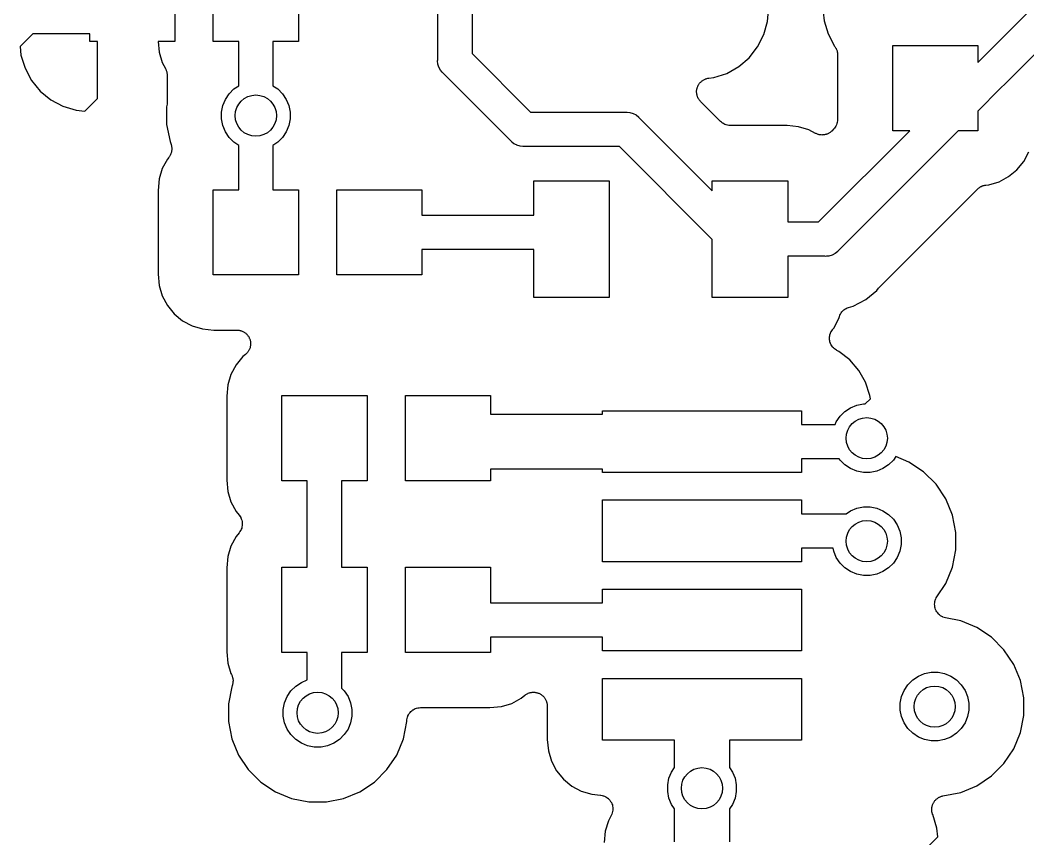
# Model space of a CAD drawing. Extents: x 4.8 to 7.88, y -6.14 to -3.94.
# Drawn here: x 5.8005 to 6.0895, y -5.5381 to -5.3033 of the extents above; entities that cross this region are included whole.
import ezdxf

# ---------------------------------------------------------------- set-up
doc = ezdxf.new("R2010")
doc.units = 0
doc.header["$MEASUREMENT"] = 0
doc.layers.add('BLACK', color=7, linetype='CONTINUOUS')

msp = doc.modelspace()

# ---------------------------------------------------------------- linework, layer by layer
at = {"layer": 'BLACK', "linetype": 'CONTINUOUS'}
for p, q in [((5.84488, -5.28504), (5.84488, -5.30945)), ((5.85591, -5.30945), (5.85591, -5.28504)), ((5.88031, -5.28504), (5.88031, -5.30945)), ((5.92028, -5.30527), (5.92028, -5.29567)), ((5.93012, -5.29567), (5.93012, -5.31292)), ((6.01487, -5.3037), (6.01519, -5.29959)), ((6.03083, -5.30104), (6.03108, -5.30353)), ((6.07937, -5.31131), (6.08921, -5.30147)), ((5.92028, -5.31472), (5.92028, -5.30527)), ((5.92028, -5.30527), (5.92028, -5.30527)), ((6.01381, -5.30749), (6.01487, -5.3037)), ((6.03108, -5.30353), (6.03222, -5.3073)), ((5.80415, -5.30724), (5.80052, -5.31088)), ((5.82047, -5.30724), (5.80415, -5.30724)), ((5.82047, -5.30945), (5.82047, -5.30724)), ((6.01202, -5.311), (6.01381, -5.30749)), ((6.03222, -5.3073), (6.03408, -5.31077)), ((6.09617, -5.30843), (6.08633, -5.31827)), ((5.80052, -5.31088), (5.80076, -5.31337)), ((5.82268, -5.30945), (5.82047, -5.30945)), ((5.82268, -5.32577), (5.82268, -5.30945)), ((5.84488, -5.30945), (5.84008, -5.30945)), ((5.84008, -5.30945), (5.84039, -5.31254)), ((5.86319, -5.30945), (5.85591, -5.30945)), ((5.86319, -5.32216), (5.86319, -5.30945)), ((5.88031, -5.30945), (5.87303, -5.30945)), ((5.87303, -5.30945), (5.87303, -5.32216)), ((6.00959, -5.3141), (6.01202, -5.311)), ((6.03408, -5.31077), (6.03409, -5.31078)), ((6.03409, -5.31078), (6.03418, -5.31092)), ((6.03418, -5.31092), (6.03429, -5.31106)), ((6.03429, -5.31106), (6.03439, -5.31125)), ((6.03439, -5.31125), (6.0345, -5.31143)), ((6.0345, -5.31143), (6.03457, -5.31158)), ((6.03457, -5.31158), (6.03465, -5.31174)), ((6.05079, -5.33504), (6.05079, -5.31063)), ((6.05079, -5.31063), (6.0752, -5.31063)), ((6.0752, -5.31063), (6.0752, -5.31548)), ((6.0752, -5.31548), (6.07937, -5.31131)), ((6.07937, -5.31131), (6.07937, -5.31131)), ((5.80076, -5.31337), (5.80191, -5.31714)), ((5.84039, -5.31254), (5.84129, -5.3155)), ((5.93012, -5.31292), (5.94692, -5.32972)), ((6.0066, -5.31667), (6.00959, -5.3141)), ((6.03465, -5.31174), (6.03471, -5.31194)), ((6.03471, -5.31194), (6.03479, -5.31214)), ((6.03479, -5.31214), (6.03482, -5.31231)), ((6.03482, -5.31231), (6.03487, -5.31247)), ((6.03487, -5.31247), (6.03489, -5.31268)), ((6.03489, -5.31268), (6.03493, -5.31289)), ((6.03493, -5.31289), (6.03493, -5.31307)), ((6.03493, -5.31307), (6.03494, -5.31324)), ((6.03494, -5.31324), (6.03494, -5.33183)), ((5.80191, -5.31714), (5.80376, -5.32061)), ((5.84129, -5.3155), (5.84221, -5.31724)), ((5.84221, -5.31724), (5.84224, -5.31729)), ((5.84224, -5.31729), (5.8423, -5.31744)), ((5.8423, -5.31744), (5.84238, -5.31759)), ((5.92025, -5.31496), (5.92028, -5.31472)), ((5.92035, -5.31593), (5.92025, -5.31496)), ((5.92063, -5.31685), (5.92035, -5.31593)), ((5.92109, -5.31771), (5.92063, -5.31685)), ((6.00316, -5.3186), (6.0066, -5.31667)), ((5.84238, -5.31759), (5.84244, -5.3178)), ((5.84244, -5.3178), (5.84252, -5.318)), ((5.84252, -5.318), (5.84255, -5.31817)), ((5.84255, -5.31817), (5.8426, -5.31833)), ((5.8426, -5.31833), (5.84262, -5.31854)), ((5.84262, -5.31854), (5.84266, -5.31876)), ((5.84266, -5.31876), (5.84266, -5.31893)), ((5.84266, -5.31893), (5.84268, -5.31909)), ((5.84268, -5.31909), (5.84268, -5.32701)), ((5.92153, -5.31825), (5.92109, -5.31771)), ((5.9217, -5.31846), (5.92153, -5.31825)), ((5.92189, -5.31861), (5.9217, -5.31846)), ((5.94123, -5.33795), (5.92189, -5.31861)), ((5.99655, -5.32044), (5.99676, -5.32035)), ((5.99676, -5.32035), (5.99696, -5.32024)), ((5.99696, -5.32024), (5.99711, -5.3202)), ((5.99711, -5.3202), (5.99726, -5.32014)), ((5.99726, -5.32014), (5.99748, -5.32009)), ((5.99748, -5.32009), (5.9977, -5.32002)), ((5.9977, -5.32002), (5.99785, -5.32001)), ((5.99785, -5.32001), (5.99801, -5.31998)), ((5.99801, -5.31998), (5.99943, -5.31982)), ((5.99943, -5.31982), (6.00316, -5.3186)), ((6.08633, -5.31827), (6.07845, -5.32614)), ((6.08633, -5.31827), (6.08633, -5.31827)), ((5.80376, -5.32061), (5.80626, -5.32366)), ((5.86047, -5.32443), (5.86184, -5.32306)), ((5.86184, -5.32306), (5.86319, -5.32216)), ((5.87303, -5.32216), (5.87438, -5.32306)), ((5.87438, -5.32306), (5.87576, -5.32443)), ((5.99457, -5.32331), (5.9946, -5.32308)), ((5.9946, -5.32308), (5.99464, -5.32294)), ((5.99464, -5.32294), (5.99467, -5.32278)), ((5.99467, -5.32278), (5.99476, -5.32257)), ((5.99476, -5.32257), (5.99483, -5.32235)), ((5.99483, -5.32235), (5.9949, -5.32221)), ((5.9949, -5.32221), (5.99496, -5.32207)), ((5.99496, -5.32207), (5.99509, -5.32188)), ((5.99509, -5.32188), (5.9952, -5.32168)), ((5.9952, -5.32168), (5.99529, -5.32156)), ((5.99529, -5.32156), (5.99538, -5.32143)), ((5.99538, -5.32143), (5.99554, -5.32126)), ((5.99554, -5.32126), (5.99569, -5.32109)), ((5.99569, -5.32109), (5.99581, -5.32099)), ((5.99581, -5.32099), (5.99592, -5.32088)), ((5.99592, -5.32088), (5.99611, -5.32075)), ((5.99611, -5.32075), (5.99628, -5.3206)), ((5.99628, -5.3206), (5.99642, -5.32053)), ((5.99642, -5.32053), (5.99655, -5.32044)), ((5.80626, -5.32366), (5.80931, -5.32616)), ((5.80931, -5.32616), (5.81278, -5.32802)), ((5.81904, -5.3294), (5.82268, -5.32577)), ((5.85865, -5.32784), (5.85939, -5.32605)), ((5.85939, -5.32605), (5.86047, -5.32443)), ((5.87576, -5.32443), (5.87683, -5.32605)), ((5.87683, -5.32605), (5.87757, -5.32784)), ((5.99451, -5.32385), (5.99453, -5.32369)), ((5.99453, -5.32408), (5.99451, -5.32385)), ((5.99453, -5.32354), (5.99457, -5.32331)), ((5.99453, -5.32369), (5.99453, -5.32354)), ((5.99454, -5.32431), (5.99453, -5.32408)), ((5.99457, -5.32446), (5.99454, -5.32431)), ((5.99458, -5.32461), (5.99457, -5.32446)), ((5.99465, -5.32483), (5.99458, -5.32461)), ((5.99469, -5.32506), (5.99465, -5.32483)), ((5.99475, -5.3252), (5.99469, -5.32506)), ((5.9948, -5.32535), (5.99475, -5.3252)), ((5.9949, -5.32556), (5.9948, -5.32535)), ((5.99499, -5.32577), (5.9949, -5.32556)), ((5.99508, -5.3259), (5.99499, -5.32577)), ((5.99515, -5.32603), (5.99508, -5.3259)), ((5.99529, -5.32621), (5.99515, -5.32603)), ((6.07845, -5.32614), (6.0783, -5.32633)), ((5.81278, -5.32802), (5.81655, -5.32916)), ((5.8426, -5.32778), (5.84252, -5.32819)), ((5.84252, -5.32819), (5.84252, -5.33323)), ((5.84264, -5.32742), (5.8426, -5.32778)), ((5.84268, -5.32706), (5.84264, -5.32742)), ((5.84268, -5.32701), (5.84268, -5.32701)), ((5.84268, -5.32701), (5.84268, -5.32701)), ((5.84268, -5.32701), (5.84268, -5.32701)), ((5.84268, -5.32701), (5.84268, -5.32706)), ((5.85827, -5.32974), (5.85865, -5.32784)), ((5.87757, -5.32784), (5.87795, -5.32974)), ((5.99542, -5.3264), (5.99529, -5.32621)), ((5.99553, -5.32651), (5.99542, -5.3264)), ((5.99563, -5.32663), (5.99553, -5.32651)), ((5.99567, -5.32667), (5.99563, -5.32663)), ((6.00141, -5.33241), (5.99567, -5.32667)), ((6.07811, -5.32649), (6.0752, -5.3294)), ((6.0783, -5.32633), (6.07811, -5.32649)), ((5.81655, -5.32916), (5.81904, -5.3294)), ((5.85827, -5.33168), (5.85827, -5.32974)), ((5.85865, -5.33358), (5.85827, -5.33168)), ((5.87795, -5.33168), (5.87757, -5.33358)), ((5.87795, -5.32974), (5.87795, -5.33168)), ((5.94692, -5.32972), (5.97417, -5.32972)), ((5.97417, -5.32972), (5.97441, -5.3297)), ((5.97441, -5.3297), (5.97465, -5.32972)), ((5.97465, -5.32972), (5.97465, -5.32972)), ((5.97465, -5.32972), (5.97537, -5.3298)), ((5.97537, -5.3298), (5.9763, -5.33008)), ((5.9763, -5.33008), (5.97716, -5.33053)), ((5.97716, -5.33053), (5.97791, -5.33115)), ((5.97791, -5.33115), (5.97806, -5.33134)), ((5.97806, -5.33134), (5.99902, -5.35229)), ((6.03494, -5.33189), (6.0349, -5.33225)), ((6.03494, -5.33183), (6.03494, -5.33185)), ((6.03494, -5.33185), (6.03494, -5.33185)), ((6.03494, -5.33185), (6.03494, -5.33185)), ((6.03494, -5.33185), (6.03494, -5.33189)), ((6.0752, -5.3294), (6.0752, -5.33504)), ((5.84252, -5.33323), (5.8435, -5.33817)), ((5.85939, -5.33537), (5.85865, -5.33358)), ((5.87757, -5.33358), (5.87683, -5.33537)), ((6.00169, -5.33264), (6.00141, -5.33241)), ((6.00197, -5.33288), (6.00169, -5.33264)), ((6.00199, -5.33289), (6.00197, -5.33288)), ((6.002, -5.3329), (6.00199, -5.33289)), ((6.00232, -5.33307), (6.002, -5.3329)), ((6.00264, -5.33325), (6.00232, -5.33307)), ((6.00266, -5.33325), (6.00264, -5.33325)), ((6.00268, -5.33326), (6.00266, -5.33325)), ((6.00303, -5.33337), (6.00268, -5.33326)), ((6.00337, -5.33348), (6.00303, -5.33337)), ((6.00339, -5.33348), (6.00337, -5.33348)), ((6.00341, -5.33349), (6.00339, -5.33348)), ((6.00377, -5.33353), (6.00341, -5.33349)), ((6.00414, -5.33357), (6.00377, -5.33353)), ((6.00418, -5.33357), (6.00414, -5.33357)), ((6.00419, -5.33357), (6.00418, -5.33357)), ((6.00418, -5.33357), (6.00418, -5.33357)), ((6.00418, -5.33357), (6.00418, -5.33357)), ((6.02048, -5.33357), (6.00419, -5.33357)), ((6.02376, -5.33389), (6.02048, -5.33357)), ((6.02672, -5.33479), (6.02376, -5.33389)), ((6.02864, -5.33581), (6.02672, -5.33479)), ((6.03379, -5.33462), (6.03328, -5.33513)), ((6.03402, -5.33433), (6.03379, -5.33462)), ((6.03426, -5.33406), (6.03402, -5.33433)), ((6.03427, -5.33404), (6.03426, -5.33406)), ((6.03428, -5.33402), (6.03427, -5.33404)), ((6.03445, -5.3337), (6.03428, -5.33402)), ((6.03463, -5.33338), (6.03445, -5.3337)), ((6.03464, -5.33334), (6.03463, -5.33336)), ((6.03463, -5.33336), (6.03463, -5.33338)), ((6.03475, -5.333), (6.03464, -5.33334)), ((6.03486, -5.33265), (6.03475, -5.333)), ((6.03487, -5.33261), (6.03486, -5.33263)), ((6.03486, -5.33263), (6.03486, -5.33265)), ((6.0349, -5.33225), (6.03487, -5.33261)), ((5.86047, -5.33698), (5.85939, -5.33537)), ((5.86184, -5.33835), (5.86047, -5.33698)), ((5.87576, -5.33698), (5.87438, -5.33835)), ((5.87683, -5.33537), (5.87576, -5.33698)), ((6.0288, -5.33588), (6.02864, -5.33581)), ((6.02896, -5.33597), (6.0288, -5.33588)), ((6.02916, -5.33603), (6.02896, -5.33597)), ((6.02935, -5.33611), (6.02916, -5.33603)), ((6.02952, -5.33614), (6.02935, -5.33611)), ((6.02946, -5.36122), (6.05564, -5.33504)), ((6.02969, -5.3362), (6.02952, -5.33614)), ((6.0299, -5.33622), (6.02969, -5.3362)), ((6.0301, -5.33626), (6.0299, -5.33622)), ((6.03028, -5.33626), (6.0301, -5.33626)), ((6.03046, -5.33628), (6.03028, -5.33626)), ((6.03066, -5.33626), (6.03046, -5.33628)), ((6.03087, -5.33626), (6.03066, -5.33626)), ((6.03105, -5.33623), (6.03087, -5.33626)), ((6.03122, -5.33621), (6.03105, -5.33623)), ((6.03142, -5.33615), (6.03122, -5.33621)), ((6.03163, -5.33611), (6.03142, -5.33615)), ((6.03179, -5.33605), (6.03163, -5.33611)), ((6.03196, -5.336), (6.03179, -5.33605)), ((6.03215, -5.3359), (6.03196, -5.336)), ((6.03234, -5.33582), (6.03215, -5.3359)), ((6.03248, -5.33573), (6.03234, -5.33582)), ((6.03264, -5.33564), (6.03248, -5.33573)), ((6.03281, -5.33551), (6.03264, -5.33564)), ((6.03298, -5.3354), (6.03281, -5.33551)), ((6.0331, -5.33527), (6.03298, -5.3354)), ((6.03324, -5.33516), (6.0331, -5.33527)), ((6.03328, -5.33513), (6.03324, -5.33516)), ((6.06956, -5.33504), (6.03515, -5.36945)), ((6.05564, -5.33504), (6.05079, -5.33504)), ((6.0752, -5.33504), (6.06956, -5.33504)), ((5.8435, -5.33817), (5.84372, -5.33871)), ((5.84372, -5.33871), (5.84374, -5.33876)), ((5.84374, -5.33876), (5.84379, -5.33893)), ((5.84379, -5.33893), (5.84386, -5.33909)), ((5.84386, -5.33909), (5.8439, -5.33929)), ((5.8439, -5.33929), (5.84396, -5.3395)), ((5.84396, -5.3395), (5.84397, -5.33967)), ((5.844, -5.34061), (5.84396, -5.34082)), ((5.84397, -5.33967), (5.84401, -5.33984)), ((5.84402, -5.34026), (5.844, -5.34044)), ((5.844, -5.34044), (5.844, -5.34061)), ((5.84401, -5.33984), (5.84401, -5.34005)), ((5.84401, -5.34005), (5.84402, -5.34026)), ((5.86319, -5.33926), (5.86184, -5.33835)), ((5.86319, -5.35197), (5.86319, -5.33926)), ((5.87438, -5.33835), (5.87303, -5.33926)), ((5.87303, -5.33926), (5.87303, -5.35197)), ((5.94139, -5.33814), (5.94123, -5.33795)), ((5.94157, -5.3383), (5.94139, -5.33814)), ((5.94213, -5.33876), (5.94157, -5.3383)), ((5.94285, -5.33914), (5.94213, -5.33876)), ((5.94299, -5.33921), (5.94285, -5.33914)), ((5.94392, -5.3395), (5.94299, -5.33921)), ((5.94464, -5.33957), (5.94392, -5.3395)), ((5.94488, -5.33959), (5.94464, -5.33957)), ((5.94464, -5.33957), (5.94464, -5.33957)), ((5.94512, -5.33957), (5.94488, -5.33959)), ((5.97237, -5.33957), (5.94512, -5.33957)), ((5.99902, -5.36621), (5.97237, -5.33957)), ((5.84275, -5.34318), (5.84129, -5.34591)), ((5.84313, -5.34271), (5.84275, -5.34318)), ((5.84323, -5.34257), (5.84313, -5.34271)), ((5.84334, -5.34243), (5.84323, -5.34257)), ((5.84344, -5.34225), (5.84334, -5.34243)), ((5.84356, -5.34207), (5.84344, -5.34225)), ((5.84362, -5.34191), (5.84356, -5.34207)), ((5.84371, -5.34176), (5.84362, -5.34191)), ((5.84377, -5.34156), (5.84371, -5.34176)), ((5.84385, -5.34136), (5.84377, -5.34156)), ((5.84389, -5.34119), (5.84385, -5.34136)), ((5.84394, -5.34103), (5.84389, -5.34119)), ((5.84396, -5.34082), (5.84394, -5.34103)), ((6.08835, -5.34383), (6.08982, -5.3411)), ((5.84129, -5.34591), (5.84039, -5.34888)), ((6.08399, -5.3482), (6.08639, -5.34623)), ((6.08639, -5.34623), (6.08835, -5.34383)), ((5.84039, -5.34888), (5.84006, -5.35216)), ((6.08125, -5.34966), (6.08399, -5.3482)), ((5.84006, -5.35216), (5.84006, -5.37618)), ((5.85591, -5.37638), (5.85591, -5.35197)), ((5.85591, -5.35197), (5.86319, -5.35197)), ((5.87303, -5.35197), (5.88031, -5.35197)), ((5.88031, -5.35197), (5.88031, -5.37638)), ((5.89134, -5.37638), (5.89134, -5.35197)), ((5.89134, -5.35197), (5.91575, -5.35197)), ((5.91575, -5.35197), (5.91575, -5.35925)), ((5.94783, -5.35925), (5.94783, -5.34941)), ((5.94783, -5.34941), (5.96949, -5.34941)), ((5.96949, -5.34941), (5.96949, -5.38287)), ((5.99902, -5.35229), (5.99902, -5.34941)), ((5.99902, -5.34941), (6.02067, -5.34941)), ((6.02067, -5.34941), (6.02067, -5.36122)), ((6.04697, -5.3799), (6.0751, -5.35177)), ((6.0751, -5.35177), (6.07514, -5.35173)), ((6.07514, -5.35173), (6.07527, -5.35163)), ((6.07527, -5.35163), (6.07539, -5.35151)), ((6.07539, -5.35151), (6.07557, -5.35139)), ((6.07557, -5.35139), (6.07574, -5.35125)), ((6.07574, -5.35125), (6.07589, -5.35117)), ((6.07589, -5.35117), (6.07603, -5.35108)), ((6.07603, -5.35108), (6.07623, -5.351)), ((6.07623, -5.351), (6.07642, -5.3509)), ((6.07642, -5.3509), (6.07658, -5.35085)), ((6.07658, -5.35085), (6.07674, -5.35079)), ((6.07674, -5.35079), (6.07695, -5.35075)), ((6.07695, -5.35075), (6.07716, -5.35069)), ((6.07716, -5.35069), (6.07733, -5.35067)), ((6.07733, -5.35067), (6.0775, -5.35064)), ((6.0775, -5.35064), (6.07828, -5.35056)), ((6.07828, -5.35056), (6.08125, -5.34966)), ((5.91575, -5.35925), (5.94783, -5.35925)), ((6.02067, -5.36122), (6.02946, -5.36122)), ((5.99902, -5.38287), (5.99902, -5.36621)), ((5.94783, -5.36909), (5.91575, -5.36909)), ((5.91575, -5.36909), (5.91575, -5.37638)), ((5.94783, -5.38287), (5.94783, -5.36909)), ((6.03515, -5.36945), (6.03499, -5.36964)), ((6.03125, -5.37106), (6.02067, -5.37106)), ((6.02067, -5.37106), (6.02067, -5.38287)), ((6.0315, -5.37109), (6.03125, -5.37106)), ((6.03174, -5.37106), (6.0315, -5.37109)), ((6.03246, -5.37099), (6.03174, -5.37106)), ((6.03174, -5.37106), (6.03174, -5.37106)), ((6.03339, -5.37071), (6.03246, -5.37099)), ((6.03424, -5.37025), (6.03339, -5.37071)), ((6.03499, -5.36964), (6.03424, -5.37025)), ((5.84006, -5.37618), (5.84039, -5.37947)), ((5.88031, -5.37638), (5.85591, -5.37638)), ((5.91575, -5.37638), (5.89134, -5.37638)), ((5.84039, -5.37947), (5.84129, -5.38243)), ((6.04303, -5.38341), (6.04618, -5.38083)), ((6.04618, -5.38083), (6.04671, -5.38019)), ((6.04671, -5.38019), (6.04674, -5.38015)), ((6.04674, -5.38015), (6.04686, -5.38003)), ((6.04686, -5.38003), (6.04697, -5.3799)), ((5.84129, -5.38243), (5.84275, -5.38517)), ((5.96949, -5.38287), (5.94783, -5.38287)), ((6.02067, -5.38287), (5.99902, -5.38287)), ((6.03944, -5.38533), (6.04303, -5.38341)), ((5.84275, -5.38517), (5.84472, -5.38757)), ((6.03621, -5.38698), (6.03648, -5.38672)), ((6.03648, -5.38672), (6.03673, -5.38646)), ((6.03673, -5.38646), (6.03675, -5.38645)), ((6.03675, -5.38645), (6.03676, -5.38644)), ((6.03676, -5.38644), (6.03707, -5.38624)), ((6.03707, -5.38624), (6.03737, -5.38604)), ((6.03737, -5.38604), (6.03739, -5.38603)), ((6.03739, -5.38603), (6.03741, -5.38602)), ((6.03741, -5.38602), (6.03774, -5.38588)), ((6.03774, -5.38588), (6.03808, -5.38574)), ((6.03808, -5.38574), (6.03944, -5.38533)), ((5.84472, -5.38757), (5.84711, -5.38954)), ((5.84711, -5.38954), (5.84985, -5.391)), ((6.03383, -5.39167), (6.03529, -5.38893)), ((6.03529, -5.38893), (6.03546, -5.38837)), ((6.03546, -5.38835), (6.03548, -5.38831)), ((6.03546, -5.38837), (6.03546, -5.38835)), ((6.03546, -5.38835), (6.03546, -5.38835)), ((6.03546, -5.38835), (6.03546, -5.38835)), ((6.03548, -5.38831), (6.03562, -5.38798)), ((6.03562, -5.38798), (6.03576, -5.38764)), ((6.03576, -5.38764), (6.03577, -5.38763)), ((6.03577, -5.38763), (6.03578, -5.38761)), ((6.03578, -5.38761), (6.03599, -5.38731)), ((6.03599, -5.38731), (6.03619, -5.387)), ((6.03619, -5.387), (6.0362, -5.38699)), ((6.0362, -5.38699), (6.03621, -5.38698)), ((5.84985, -5.391), (5.85282, -5.3919)), ((5.85282, -5.3919), (5.8561, -5.39222)), ((5.8561, -5.39222), (5.86267, -5.39222)), ((5.86267, -5.39222), (5.86273, -5.39222)), ((5.86273, -5.39222), (5.86291, -5.39224)), ((5.86291, -5.39224), (5.8631, -5.39224)), ((5.8631, -5.39224), (5.8633, -5.39229)), ((5.8633, -5.39229), (5.86349, -5.39231)), ((5.86349, -5.39231), (5.86367, -5.39236)), ((5.86367, -5.39236), (5.86385, -5.3924)), ((5.86385, -5.3924), (5.86404, -5.39248)), ((5.86404, -5.39248), (5.86423, -5.39254)), ((5.86423, -5.39254), (5.86439, -5.39263)), ((5.86439, -5.39263), (5.86456, -5.3927)), ((6.03307, -5.3927), (6.03326, -5.39242)), ((6.03326, -5.39242), (6.03345, -5.39212)), ((6.03345, -5.39212), (6.03348, -5.3921)), ((6.03348, -5.3921), (6.0335, -5.39207)), ((6.0335, -5.39207), (6.03383, -5.39167)), ((5.86456, -5.3927), (5.86472, -5.39281)), ((5.86472, -5.39281), (5.8649, -5.39291)), ((5.8649, -5.39291), (5.86504, -5.39303)), ((5.86504, -5.39303), (5.8652, -5.39313)), ((5.8652, -5.39313), (5.86534, -5.39328)), ((5.86534, -5.39328), (5.86549, -5.3934)), ((5.86549, -5.3934), (5.8656, -5.39355)), ((5.8656, -5.39355), (5.86574, -5.39368)), ((5.86574, -5.39368), (5.86584, -5.39385)), ((5.86584, -5.39385), (5.86597, -5.394)), ((5.86597, -5.394), (5.86606, -5.39417)), ((5.86606, -5.39417), (5.86616, -5.39432)), ((5.86616, -5.39432), (5.86623, -5.39451)), ((5.86623, -5.39451), (5.86632, -5.39468)), ((5.86632, -5.39468), (5.86638, -5.39486)), ((5.86638, -5.39486), (5.86645, -5.39504)), ((5.86645, -5.39504), (5.86649, -5.39523)), ((5.86649, -5.39523), (5.86654, -5.39542)), ((5.86654, -5.39542), (5.86656, -5.39561)), ((6.03262, -5.39417), (6.03269, -5.39383)), ((6.03262, -5.3942), (6.03262, -5.39417)), ((6.03262, -5.39424), (6.03262, -5.3942)), ((6.03262, -5.39459), (6.03262, -5.39424)), ((6.03262, -5.39494), (6.03262, -5.39459)), ((6.03263, -5.39497), (6.03262, -5.39494)), ((6.03263, -5.39501), (6.03263, -5.39497)), ((6.0327, -5.39535), (6.03263, -5.39501)), ((6.03269, -5.39383), (6.03276, -5.39349)), ((6.03277, -5.39569), (6.0327, -5.39535)), ((6.03276, -5.39349), (6.03277, -5.39345)), ((6.03277, -5.39345), (6.03278, -5.39341)), ((6.03278, -5.39341), (6.03291, -5.39309)), ((6.03291, -5.39309), (6.03304, -5.39277)), ((6.03304, -5.39277), (6.03306, -5.39274)), ((6.03306, -5.39274), (6.03307, -5.3927)), ((5.86594, -5.39836), (5.86582, -5.3985)), ((5.86603, -5.39819), (5.86594, -5.39836)), ((5.86614, -5.39802), (5.86603, -5.39819)), ((5.86622, -5.39785), (5.86614, -5.39802)), ((5.8663, -5.39768), (5.86622, -5.39785)), ((5.86636, -5.39749), (5.8663, -5.39768)), ((5.86644, -5.39731), (5.86636, -5.39749)), ((5.86648, -5.39713), (5.86644, -5.39731)), ((5.86653, -5.39695), (5.86648, -5.39713)), ((5.86655, -5.39675), (5.86653, -5.39695)), ((5.86659, -5.39656), (5.86655, -5.39675)), ((5.86656, -5.39561), (5.86659, -5.39579)), ((5.86659, -5.39579), (5.86659, -5.39599)), ((5.86659, -5.39599), (5.86661, -5.39619)), ((5.86661, -5.39619), (5.86659, -5.39637)), ((5.86659, -5.39637), (5.86659, -5.39656)), ((6.03278, -5.39572), (6.03277, -5.39569)), ((6.03279, -5.39576), (6.03278, -5.39572)), ((6.03293, -5.39608), (6.03279, -5.39576)), ((6.03306, -5.3964), (6.03293, -5.39608)), ((6.03308, -5.39643), (6.03306, -5.3964)), ((6.0331, -5.39647), (6.03308, -5.39643)), ((6.03329, -5.39675), (6.0331, -5.39647)), ((6.03348, -5.39704), (6.03329, -5.39675)), ((6.03351, -5.39707), (6.03348, -5.39704)), ((6.03353, -5.3971), (6.03351, -5.39707)), ((6.03378, -5.39734), (6.03353, -5.3971)), ((6.03402, -5.39759), (6.03378, -5.39734)), ((6.03405, -5.39761), (6.03402, -5.39759)), ((6.03408, -5.39764), (6.03405, -5.39761)), ((6.03437, -5.39782), (6.03408, -5.39764)), ((6.03466, -5.39802), (6.03437, -5.39782)), ((6.03469, -5.39804), (6.03466, -5.39802)), ((6.03473, -5.39806), (6.03469, -5.39804)), ((6.03477, -5.39808), (6.03473, -5.39806)), ((6.03535, -5.39837), (6.03477, -5.39808)), ((6.03845, -5.40079), (6.03535, -5.39837)), ((5.8644, -5.39983), (5.86243, -5.40223)), ((5.86517, -5.3992), (5.8644, -5.39983)), ((5.8653, -5.39907), (5.86517, -5.3992)), ((5.86545, -5.39895), (5.8653, -5.39907)), ((5.86557, -5.3988), (5.86545, -5.39895)), ((5.86572, -5.39866), (5.86557, -5.3988)), ((5.86582, -5.3985), (5.86572, -5.39866)), ((6.04103, -5.40377), (6.03845, -5.40079)), ((5.86243, -5.40223), (5.86097, -5.40497)), ((6.04297, -5.4072), (6.04103, -5.40377)), ((5.86097, -5.40497), (5.86007, -5.40794)), ((5.86007, -5.40794), (5.85975, -5.41122)), ((6.04422, -5.41098), (6.04297, -5.4072)), ((5.85975, -5.41122), (5.85975, -5.43524)), ((5.87559, -5.43543), (5.87559, -5.41102)), ((5.87559, -5.41102), (5.9, -5.41102)), ((5.9, -5.41102), (5.9, -5.43543)), ((5.91102, -5.43543), (5.91102, -5.41102)), ((5.91102, -5.41102), (5.93543, -5.41102)), ((5.93543, -5.41102), (5.93543, -5.41634)), ((6.0429, -5.41339), (6.04436, -5.41192)), ((6.04436, -5.41192), (6.04422, -5.41098)), ((5.96752, -5.41634), (5.96752, -5.41535)), ((5.96752, -5.41535), (6.02461, -5.41535)), ((6.02461, -5.41535), (6.02461, -5.41929)), ((6.03566, -5.41695), (6.03703, -5.41558)), ((6.03703, -5.41558), (6.03864, -5.41451)), ((6.03864, -5.41451), (6.04044, -5.41376)), ((6.04044, -5.41376), (6.04234, -5.41339)), ((6.04234, -5.41339), (6.0429, -5.41339)), ((5.93543, -5.41634), (5.96752, -5.41634)), ((6.03428, -5.41929), (6.03458, -5.41857)), ((6.03458, -5.41857), (6.03566, -5.41695)), ((6.02461, -5.41929), (6.03428, -5.41929)), ((6.03542, -5.42913), (6.02461, -5.42913)), ((6.02461, -5.42913), (6.02461, -5.43307)), ((6.03566, -5.4295), (6.03542, -5.42913)), ((6.03703, -5.43087), (6.03566, -5.4295)), ((6.05095, -5.4295), (6.04958, -5.43087)), ((6.05162, -5.4285), (6.05095, -5.4295)), ((6.05543, -5.43008), (6.05162, -5.4285)), ((6.05962, -5.43288), (6.05543, -5.43008)), ((5.96752, -5.43209), (5.93543, -5.43209)), ((5.93543, -5.43209), (5.93543, -5.43543)), ((5.96752, -5.43307), (5.96752, -5.43209)), ((6.02461, -5.43307), (5.96752, -5.43307)), ((6.03864, -5.43195), (6.03703, -5.43087)), ((6.04044, -5.43269), (6.03864, -5.43195)), ((6.04234, -5.43307), (6.04044, -5.43269)), ((6.04428, -5.43307), (6.04234, -5.43307)), ((6.04618, -5.43269), (6.04428, -5.43307)), ((6.04797, -5.43195), (6.04618, -5.43269)), ((6.04958, -5.43087), (6.04797, -5.43195)), ((6.06318, -5.43644), (6.05962, -5.43288)), ((5.85975, -5.43524), (5.86007, -5.43852)), ((5.88287, -5.43543), (5.87559, -5.43543)), ((5.88287, -5.46024), (5.88287, -5.43543)), ((5.9, -5.43543), (5.89272, -5.43543)), ((5.89272, -5.43543), (5.89272, -5.46024)), ((5.93543, -5.43543), (5.91102, -5.43543)), ((5.86007, -5.43852), (5.86097, -5.44149)), ((6.06599, -5.44063), (6.06318, -5.43644)), ((5.86097, -5.44149), (5.86243, -5.44422)), ((5.96752, -5.45866), (5.96752, -5.44094)), ((5.96752, -5.44094), (6.02461, -5.44094)), ((6.02461, -5.44094), (6.02461, -5.44488)), ((6.06791, -5.44529), (6.06599, -5.44063)), ((5.86243, -5.44422), (5.86335, -5.44534)), ((6.03738, -5.44488), (6.03864, -5.44403)), ((6.03864, -5.44403), (6.04044, -5.44329)), ((6.04044, -5.44329), (6.04234, -5.44291)), ((6.04234, -5.44291), (6.04428, -5.44291)), ((6.04428, -5.44291), (6.04618, -5.44329)), ((6.04618, -5.44329), (6.04797, -5.44403)), ((6.04797, -5.44403), (6.04958, -5.44511)), ((5.86335, -5.44534), (5.86336, -5.44535)), ((5.86336, -5.44535), (5.86336, -5.44536)), ((5.86336, -5.44536), (5.86336, -5.44536)), ((5.86336, -5.44536), (5.86338, -5.44538)), ((5.86338, -5.44538), (5.86358, -5.44569)), ((5.86358, -5.44569), (5.86378, -5.446)), ((5.86378, -5.446), (5.86379, -5.44601)), ((5.86379, -5.44601), (5.8638, -5.44602)), ((5.8638, -5.44602), (5.86394, -5.44637)), ((5.86394, -5.44637), (5.86408, -5.44671)), ((5.86408, -5.44671), (5.86408, -5.44672)), ((5.86408, -5.44672), (5.86408, -5.44674)), ((5.86408, -5.44674), (5.86415, -5.4471)), ((5.86415, -5.4471), (5.86422, -5.44746)), ((5.86422, -5.44746), (5.86422, -5.44748)), ((5.86422, -5.44748), (5.86423, -5.44749)), ((5.86423, -5.44749), (5.86422, -5.44786)), ((6.02461, -5.44488), (6.03738, -5.44488)), ((6.04958, -5.44511), (6.05095, -5.44648)), ((6.05095, -5.44648), (6.05203, -5.44809)), ((6.0689, -5.45024), (6.06791, -5.44529)), ((5.86335, -5.45033), (5.86243, -5.45144)), ((5.86355, -5.45002), (5.86335, -5.45033)), ((5.86376, -5.44972), (5.86355, -5.45002)), ((5.86377, -5.44969), (5.86376, -5.44971)), ((5.86376, -5.44971), (5.86376, -5.44972)), ((5.86392, -5.44935), (5.86377, -5.44969)), ((5.86406, -5.44901), (5.86392, -5.44935)), ((5.86407, -5.44898), (5.86406, -5.449)), ((5.86406, -5.449), (5.86406, -5.44901)), ((5.86414, -5.44862), (5.86407, -5.44898)), ((5.86422, -5.44826), (5.86414, -5.44862)), ((5.86422, -5.44786), (5.86422, -5.44823)), ((5.86422, -5.44823), (5.86422, -5.44825)), ((5.86422, -5.44825), (5.86422, -5.44826)), ((6.05203, -5.44809), (6.05277, -5.44988)), ((6.05277, -5.44988), (6.05315, -5.45179)), ((6.0689, -5.45528), (6.0689, -5.45024)), ((5.86243, -5.45144), (5.86097, -5.45418)), ((6.05315, -5.45179), (6.05315, -5.45373)), ((5.86097, -5.45418), (5.86007, -5.45715)), ((6.03366, -5.45472), (6.02461, -5.45472)), ((6.02461, -5.45472), (6.02461, -5.45866)), ((6.03384, -5.45563), (6.03366, -5.45472)), ((6.03458, -5.45742), (6.03384, -5.45563)), ((6.05277, -5.45563), (6.05203, -5.45742)), ((6.05315, -5.45373), (6.05277, -5.45563)), ((6.06791, -5.46022), (6.0689, -5.45528)), ((5.86007, -5.45715), (5.85975, -5.46043)), ((6.02461, -5.45866), (5.96752, -5.45866)), ((6.03566, -5.45903), (6.03458, -5.45742)), ((6.03703, -5.4604), (6.03566, -5.45903)), ((6.05095, -5.45903), (6.04958, -5.4604)), ((6.05203, -5.45742), (6.05095, -5.45903)), ((5.85975, -5.46043), (5.85975, -5.48445)), ((5.87559, -5.48465), (5.87559, -5.46024)), ((5.87559, -5.46024), (5.88287, -5.46024)), ((5.89272, -5.46024), (5.9, -5.46024)), ((5.9, -5.46024), (5.9, -5.48465)), ((5.91102, -5.48465), (5.91102, -5.46024)), ((5.91102, -5.46024), (5.93543, -5.46024)), ((5.93543, -5.46024), (5.93543, -5.47047)), ((6.03864, -5.46148), (6.03703, -5.4604)), ((6.04044, -5.46222), (6.03864, -5.46148)), ((6.04797, -5.46148), (6.04618, -5.46222)), ((6.04958, -5.4604), (6.04797, -5.46148)), ((6.06599, -5.46488), (6.06791, -5.46022)), ((6.04234, -5.4626), (6.04044, -5.46222)), ((6.04428, -5.4626), (6.04234, -5.4626)), ((6.04618, -5.46222), (6.04428, -5.4626)), ((6.06344, -5.46869), (6.06599, -5.46488)), ((5.96752, -5.47047), (5.96752, -5.46654)), ((5.96752, -5.46654), (6.02461, -5.46654)), ((6.02461, -5.46654), (6.02461, -5.48425)), ((5.93543, -5.47047), (5.96752, -5.47047)), ((6.06277, -5.47085), (6.06281, -5.47048)), ((6.06281, -5.47048), (6.06285, -5.47011)), ((6.06285, -5.47009), (6.06296, -5.46973)), ((6.06285, -5.4701), (6.06285, -5.47009)), ((6.06285, -5.47011), (6.06285, -5.4701)), ((6.06296, -5.46973), (6.06307, -5.46937)), ((6.06307, -5.46937), (6.06308, -5.46936)), ((6.06308, -5.46935), (6.06326, -5.46902)), ((6.06308, -5.46936), (6.06308, -5.46935)), ((6.06326, -5.46902), (6.06344, -5.46869)), ((6.06277, -5.47086), (6.06277, -5.47085)), ((6.06277, -5.47087), (6.06277, -5.47086)), ((6.06281, -5.47124), (6.06277, -5.47087)), ((6.06284, -5.47162), (6.06281, -5.47124)), ((6.06284, -5.47163), (6.06284, -5.47162)), ((6.06284, -5.47164), (6.06284, -5.47163)), ((6.06295, -5.472), (6.06284, -5.47164)), ((6.06306, -5.47235), (6.06295, -5.472)), ((6.06306, -5.47236), (6.06306, -5.47235)), ((6.06306, -5.47237), (6.06306, -5.47236)), ((6.06324, -5.47271), (6.06306, -5.47237)), ((6.06341, -5.47303), (6.06324, -5.47271)), ((6.06342, -5.47304), (6.06341, -5.47303)), ((6.06342, -5.47305), (6.06342, -5.47304)), ((6.06366, -5.47335), (6.06342, -5.47305)), ((6.06389, -5.47363), (6.06366, -5.47335)), ((6.0639, -5.47364), (6.06389, -5.47363)), ((6.06391, -5.47365), (6.0639, -5.47364)), ((6.0642, -5.47389), (6.06391, -5.47365)), ((6.06448, -5.47413), (6.0642, -5.47389)), ((6.06449, -5.47413), (6.06448, -5.47413)), ((6.0645, -5.47414), (6.06449, -5.47413)), ((6.06483, -5.47432), (6.0645, -5.47414)), ((6.06515, -5.4745), (6.06483, -5.47432)), ((6.06516, -5.4745), (6.06515, -5.4745)), ((6.06517, -5.47451), (6.06516, -5.4745)), ((6.06553, -5.47462), (6.06517, -5.47451)), ((6.06589, -5.47473), (6.06553, -5.47462)), ((6.06591, -5.47474), (6.06589, -5.47473)), ((6.06594, -5.47474), (6.06591, -5.47474)), ((6.06591, -5.47474), (6.06591, -5.47474)), ((6.06591, -5.47474), (6.06591, -5.47474)), ((6.07025, -5.4756), (6.06594, -5.47474)), ((6.07491, -5.47753), (6.07025, -5.4756)), ((6.0791, -5.48033), (6.07491, -5.47753)), ((5.96752, -5.48031), (5.93543, -5.48031)), ((5.93543, -5.48031), (5.93543, -5.48465)), ((5.96752, -5.48425), (5.96752, -5.48031)), ((6.08266, -5.48389), (6.0791, -5.48033)), ((5.85975, -5.48445), (5.86007, -5.48773)), ((5.88287, -5.48465), (5.87559, -5.48465)), ((5.88287, -5.49254), (5.88287, -5.48465)), ((5.9, -5.48465), (5.89272, -5.48465)), ((5.89272, -5.48465), (5.89272, -5.49494)), ((5.93543, -5.48465), (5.91102, -5.48465)), ((6.02461, -5.48425), (5.96752, -5.48425)), ((6.08546, -5.48809), (6.08266, -5.48389)), ((5.86007, -5.48773), (5.86097, -5.4907)), ((5.86097, -5.4907), (5.86112, -5.49098)), ((6.05812, -5.49148), (6.05991, -5.49074)), ((6.05991, -5.49074), (6.06182, -5.49036)), ((6.06182, -5.49036), (6.06375, -5.49036)), ((6.06375, -5.49036), (6.06566, -5.49074)), ((6.06566, -5.49074), (6.06745, -5.49148)), ((6.08739, -5.49274), (6.08546, -5.48809)), ((5.86112, -5.49098), (5.86115, -5.49103)), ((5.86115, -5.49103), (5.86121, -5.49119)), ((5.86121, -5.49119), (5.86129, -5.49134)), ((5.86129, -5.49134), (5.86135, -5.49155)), ((5.86135, -5.49155), (5.86143, -5.49174)), ((5.86143, -5.49174), (5.86146, -5.49191)), ((5.86151, -5.49361), (5.86145, -5.49381)), ((5.86146, -5.49191), (5.86151, -5.49208)), ((5.86151, -5.49208), (5.86153, -5.49229)), ((5.86153, -5.49344), (5.86151, -5.49361)), ((5.86153, -5.49229), (5.86157, -5.4925)), ((5.86156, -5.49327), (5.86153, -5.49344)), ((5.86159, -5.49284), (5.86156, -5.49306)), ((5.86156, -5.49306), (5.86156, -5.49327)), ((5.86157, -5.4925), (5.86157, -5.49267)), ((5.86157, -5.49267), (5.86159, -5.49284)), ((5.87955, -5.49432), (5.88116, -5.49325)), ((5.88116, -5.49325), (5.88287, -5.49254)), ((5.96752, -5.50984), (5.96752, -5.49213)), ((5.96752, -5.49213), (6.02461, -5.49213)), ((6.02461, -5.49213), (6.02461, -5.50984)), ((6.05514, -5.49393), (6.05651, -5.49256)), ((6.05651, -5.49256), (6.05812, -5.49148)), ((6.06745, -5.49148), (6.06906, -5.49256)), ((6.06906, -5.49256), (6.07043, -5.49393)), ((6.08838, -5.49769), (6.08739, -5.49274)), ((5.86122, -5.4945), (5.86024, -5.49945)), ((5.86129, -5.49434), (5.86122, -5.4945)), ((5.86134, -5.49418), (5.86129, -5.49434)), ((5.8614, -5.49402), (5.86134, -5.49418)), ((5.86145, -5.49381), (5.8614, -5.49402)), ((5.8771, -5.49731), (5.87818, -5.49569)), ((5.87818, -5.49569), (5.87955, -5.49432)), ((5.89272, -5.49494), (5.89347, -5.49569)), ((5.89347, -5.49569), (5.89455, -5.49731)), ((5.94558, -5.49672), (5.94576, -5.49662)), ((5.94576, -5.49662), (5.94593, -5.49652)), ((5.94593, -5.49652), (5.9461, -5.49645)), ((5.9461, -5.49645), (5.94626, -5.49636)), ((5.94626, -5.49636), (5.94646, -5.4963)), ((5.94646, -5.4963), (5.94664, -5.49623)), ((5.94664, -5.49623), (5.94682, -5.4962)), ((5.94682, -5.4962), (5.947, -5.49614)), ((5.947, -5.49614), (5.9472, -5.49613)), ((5.9472, -5.49613), (5.9474, -5.49609)), ((5.9474, -5.49609), (5.94758, -5.49609)), ((5.94758, -5.49609), (5.94777, -5.49607)), ((5.94777, -5.49607), (5.94797, -5.4961)), ((5.94797, -5.4961), (5.94817, -5.4961)), ((5.94817, -5.4961), (5.94835, -5.49614)), ((5.94835, -5.49614), (5.94853, -5.49615)), ((5.94853, -5.49615), (5.94872, -5.49621)), ((5.94872, -5.49621), (5.94892, -5.49626)), ((5.94892, -5.49626), (5.94909, -5.49633)), ((5.94909, -5.49633), (5.94927, -5.49638)), ((5.94927, -5.49638), (5.94944, -5.49648)), ((5.94944, -5.49648), (5.94963, -5.49656)), ((5.94963, -5.49656), (5.94978, -5.49666)), ((5.94978, -5.49666), (5.94994, -5.49675)), ((6.05332, -5.49734), (6.05406, -5.49554)), ((6.05406, -5.49554), (6.05514, -5.49393)), ((6.07043, -5.49393), (6.07151, -5.49554)), ((6.07151, -5.49554), (6.07225, -5.49734)), ((5.86024, -5.49945), (5.86024, -5.50449)), ((5.87598, -5.501), (5.87636, -5.4991)), ((5.87636, -5.4991), (5.8771, -5.49731)), ((5.89455, -5.49731), (5.89529, -5.4991)), ((5.89529, -5.4991), (5.89567, -5.501)), ((5.93852, -5.50017), (5.94149, -5.49927)), ((5.94149, -5.49927), (5.94422, -5.4978)), ((5.94422, -5.4978), (5.94524, -5.49697)), ((5.94524, -5.49697), (5.94528, -5.49693)), ((5.94528, -5.49693), (5.94544, -5.49683)), ((5.94544, -5.49683), (5.94558, -5.49672)), ((5.94994, -5.49675), (5.9501, -5.49688)), ((5.9501, -5.49688), (5.95026, -5.49699)), ((5.95026, -5.49699), (5.95039, -5.49712)), ((5.95039, -5.49712), (5.95053, -5.49724)), ((5.95053, -5.49724), (5.95066, -5.49739)), ((5.95066, -5.49739), (5.9508, -5.49754)), ((5.9508, -5.49754), (5.9509, -5.49769)), ((5.9509, -5.49769), (5.95102, -5.49783)), ((5.95102, -5.49783), (5.95111, -5.49801)), ((5.95111, -5.49801), (5.95122, -5.49818)), ((5.95122, -5.49818), (5.95129, -5.49835)), ((5.95129, -5.49835), (5.95138, -5.49851)), ((5.95138, -5.49851), (5.95144, -5.4987)), ((5.95144, -5.4987), (5.95151, -5.49889)), ((5.95151, -5.49889), (5.95155, -5.49907)), ((5.95155, -5.49907), (5.9516, -5.49925)), ((5.9516, -5.49925), (5.95162, -5.49945)), ((5.95162, -5.49945), (5.95166, -5.49964)), ((6.05294, -5.49924), (6.05332, -5.49734)), ((6.05294, -5.50118), (6.05294, -5.49924)), ((6.07225, -5.49734), (6.07263, -5.49924)), ((6.07263, -5.49924), (6.07263, -5.50118)), ((6.08838, -5.50273), (6.08838, -5.49769)), ((5.87598, -5.50294), (5.87598, -5.501)), ((5.89567, -5.501), (5.89567, -5.50294)), ((5.91191, -5.50255), (5.91209, -5.50222)), ((5.91209, -5.50222), (5.9121, -5.50221)), ((5.9121, -5.50221), (5.91211, -5.5022)), ((5.91211, -5.5022), (5.91234, -5.50192)), ((5.91234, -5.50192), (5.91258, -5.50163)), ((5.91258, -5.50163), (5.91259, -5.50162)), ((5.91259, -5.50162), (5.9126, -5.50161)), ((5.9126, -5.50161), (5.91289, -5.50138)), ((5.91289, -5.50138), (5.91318, -5.50115)), ((5.91318, -5.50115), (5.91319, -5.50114)), ((5.91319, -5.50114), (5.9132, -5.50113)), ((5.9132, -5.50113), (5.91352, -5.50096)), ((5.91352, -5.50096), (5.91385, -5.50079)), ((5.91385, -5.50079), (5.91387, -5.50078)), ((5.91387, -5.50078), (5.91388, -5.50078)), ((5.91388, -5.50078), (5.91423, -5.50067)), ((5.91423, -5.50067), (5.91459, -5.50056)), ((5.91459, -5.50056), (5.9146, -5.50056)), ((5.9146, -5.50056), (5.91462, -5.50056)), ((5.91462, -5.50056), (5.91499, -5.50052)), ((5.91499, -5.50052), (5.91535, -5.50049)), ((5.91535, -5.50049), (5.93524, -5.50049)), ((5.93524, -5.50049), (5.93852, -5.50017)), ((5.95166, -5.49964), (5.95166, -5.49983)), ((5.95166, -5.49983), (5.95168, -5.50001)), ((5.95168, -5.50001), (5.95168, -5.50965)), ((6.05332, -5.50308), (6.05294, -5.50118)), ((6.07263, -5.50118), (6.07225, -5.50308)), ((5.86024, -5.50449), (5.86122, -5.50943)), ((5.87636, -5.50484), (5.87598, -5.50294)), ((5.8771, -5.50663), (5.87636, -5.50484)), ((5.89529, -5.50484), (5.89455, -5.50663)), ((5.89567, -5.50294), (5.89529, -5.50484)), ((5.91043, -5.50943), (5.91142, -5.50449)), ((5.91142, -5.50437), (5.91146, -5.504)), ((5.91142, -5.5044), (5.91142, -5.50437)), ((5.91142, -5.50443), (5.91142, -5.5044)), ((5.91142, -5.5044), (5.91142, -5.5044)), ((5.91142, -5.5044), (5.91142, -5.5044)), ((5.91142, -5.50449), (5.91142, -5.50443)), ((5.91146, -5.504), (5.9115, -5.50363)), ((5.9115, -5.50361), (5.91162, -5.50325)), ((5.9115, -5.50362), (5.9115, -5.50361)), ((5.9115, -5.50363), (5.9115, -5.50362)), ((5.91162, -5.50325), (5.91172, -5.5029)), ((5.91172, -5.5029), (5.91173, -5.50289)), ((5.91173, -5.50289), (5.91174, -5.50287)), ((5.91174, -5.50287), (5.91191, -5.50255)), ((6.05406, -5.50487), (6.05332, -5.50308)), ((6.05514, -5.50648), (6.05406, -5.50487)), ((6.07151, -5.50487), (6.07043, -5.50648)), ((6.07225, -5.50308), (6.07151, -5.50487)), ((6.08739, -5.50767), (6.08838, -5.50273)), ((5.87818, -5.50824), (5.8771, -5.50663)), ((5.87955, -5.50961), (5.87818, -5.50824)), ((5.89347, -5.50824), (5.8921, -5.50961)), ((5.89455, -5.50663), (5.89347, -5.50824)), ((6.05651, -5.50785), (6.05514, -5.50648)), ((6.05812, -5.50893), (6.05651, -5.50785)), ((6.06906, -5.50785), (6.06745, -5.50893)), ((6.07043, -5.50648), (6.06906, -5.50785)), ((6.08546, -5.51233), (6.08739, -5.50767)), ((5.86122, -5.50943), (5.86315, -5.51409)), ((5.88116, -5.51069), (5.87955, -5.50961)), ((5.88296, -5.51143), (5.88116, -5.51069)), ((5.89049, -5.51069), (5.8887, -5.51143)), ((5.8921, -5.50961), (5.89049, -5.51069)), ((5.9085, -5.51409), (5.91043, -5.50943)), ((5.95168, -5.50965), (5.952, -5.51293)), ((5.98819, -5.50984), (5.96752, -5.50984)), ((5.98819, -5.51769), (5.98819, -5.50984)), ((6.02461, -5.50984), (6.00394, -5.50984)), ((6.00394, -5.50984), (6.00394, -5.51769)), ((6.05991, -5.50967), (6.05812, -5.50893)), ((6.06182, -5.51005), (6.05991, -5.50967)), ((6.06375, -5.51005), (6.06182, -5.51005)), ((6.06566, -5.50967), (6.06375, -5.51005)), ((6.06745, -5.50893), (6.06566, -5.50967)), ((5.88486, -5.51181), (5.88296, -5.51143)), ((5.8868, -5.51181), (5.88486, -5.51181)), ((5.8887, -5.51143), (5.8868, -5.51181)), ((5.952, -5.51293), (5.9529, -5.5159)), ((6.08266, -5.51652), (6.08546, -5.51233)), ((5.86315, -5.51409), (5.86595, -5.51828)), ((5.9057, -5.51828), (5.9085, -5.51409)), ((5.9529, -5.5159), (5.95436, -5.51863)), ((6.0791, -5.52008), (6.08266, -5.51652)), ((5.86595, -5.51828), (5.86951, -5.52185)), ((5.90214, -5.52185), (5.9057, -5.51828)), ((5.95436, -5.51863), (5.95633, -5.52103)), ((5.9866, -5.52075), (5.98734, -5.51896)), ((5.98734, -5.51896), (5.98819, -5.51769)), ((6.00394, -5.51769), (6.00479, -5.51896)), ((6.00479, -5.51896), (6.00553, -5.52075)), ((5.86951, -5.52185), (5.87371, -5.52465)), ((5.89795, -5.52465), (5.90214, -5.52185)), ((5.95633, -5.52103), (5.95873, -5.523)), ((5.98622, -5.52265), (5.9866, -5.52075)), ((5.98622, -5.52459), (5.98622, -5.52265)), ((6.00553, -5.52075), (6.00591, -5.52265)), ((6.00591, -5.52265), (6.00591, -5.52459)), ((6.07491, -5.52288), (6.0791, -5.52008)), ((5.87371, -5.52465), (5.87836, -5.52658)), ((5.89329, -5.52658), (5.89795, -5.52465)), ((5.95873, -5.523), (5.96146, -5.52446)), ((5.96146, -5.52446), (5.96443, -5.52536)), ((5.96443, -5.52536), (5.96697, -5.52561)), ((5.9866, -5.52649), (5.98622, -5.52459)), ((6.00591, -5.52459), (6.00553, -5.52649)), ((6.06511, -5.52584), (6.07025, -5.52481)), ((6.07025, -5.52481), (6.07491, -5.52288)), ((5.87836, -5.52658), (5.88331, -5.52756)), ((5.88331, -5.52756), (5.88835, -5.52756)), ((5.88835, -5.52756), (5.89329, -5.52658)), ((5.96697, -5.52561), (5.96701, -5.52562)), ((5.96701, -5.52562), (5.96701, -5.52562)), ((5.96701, -5.52562), (5.96701, -5.52562)), ((5.96701, -5.52562), (5.96703, -5.52562)), ((5.96703, -5.52562), (5.96739, -5.5257)), ((5.96739, -5.5257), (5.96776, -5.52577)), ((5.96776, -5.52577), (5.96777, -5.52578)), ((5.96777, -5.52578), (5.96778, -5.52578)), ((5.96778, -5.52578), (5.96812, -5.52592)), ((5.96812, -5.52592), (5.96847, -5.52607)), ((5.96847, -5.52607), (5.96848, -5.52608)), ((5.96848, -5.52608), (5.96848, -5.52608)), ((5.96848, -5.52608), (5.96879, -5.52629)), ((5.96879, -5.52629), (5.9691, -5.5265)), ((5.9691, -5.5265), (5.96911, -5.52651)), ((5.96911, -5.52651), (5.96912, -5.52652)), ((5.96912, -5.52652), (5.96938, -5.52678)), ((5.96938, -5.52678), (5.96964, -5.52705)), ((5.96964, -5.52705), (5.96965, -5.52706)), ((5.96965, -5.52706), (5.96966, -5.52707)), ((5.96966, -5.52707), (5.96986, -5.52738)), ((5.96986, -5.52738), (5.97007, -5.52769)), ((5.97007, -5.52769), (5.97007, -5.5277)), ((5.97007, -5.5277), (5.97008, -5.52771)), ((5.97008, -5.52771), (5.97022, -5.52805)), ((5.97022, -5.52805), (5.97036, -5.5284)), ((5.97036, -5.5284), (5.97036, -5.52841)), ((5.97036, -5.52841), (5.97036, -5.52842)), ((5.97036, -5.52842), (5.97043, -5.52879)), ((5.98734, -5.52828), (5.9866, -5.52649)), ((5.98819, -5.52955), (5.98734, -5.52828)), ((6.00479, -5.52828), (6.00394, -5.52955)), ((6.00553, -5.52649), (6.00479, -5.52828)), ((6.06213, -5.52851), (6.0622, -5.52835)), ((6.0622, -5.52835), (6.06225, -5.52817)), ((6.06225, -5.52817), (6.06235, -5.52799)), ((6.06235, -5.52799), (6.06243, -5.52781)), ((6.06243, -5.52781), (6.06253, -5.52766)), ((6.06253, -5.52766), (6.06262, -5.5275)), ((6.06262, -5.5275), (6.06275, -5.52734)), ((6.06275, -5.52734), (6.06286, -5.52717)), ((6.06286, -5.52717), (6.06299, -5.52705)), ((6.06299, -5.52705), (6.06311, -5.52691)), ((6.06311, -5.52691), (6.06326, -5.52678)), ((6.06326, -5.52678), (6.06341, -5.52663)), ((6.06341, -5.52663), (6.06356, -5.52653)), ((6.06356, -5.52653), (6.0637, -5.52642)), ((6.0637, -5.52642), (6.06388, -5.52632)), ((6.06388, -5.52632), (6.06405, -5.52621)), ((6.06405, -5.52621), (6.06422, -5.52614)), ((6.06422, -5.52614), (6.06438, -5.52606)), ((6.06438, -5.52606), (6.06457, -5.526)), ((6.06457, -5.526), (6.06476, -5.52592)), ((6.06476, -5.52592), (6.06494, -5.52589)), ((6.06494, -5.52589), (6.06511, -5.52584)), ((5.9702, -5.53104), (5.97006, -5.53139)), ((5.97035, -5.5307), (5.9702, -5.53104)), ((5.97043, -5.53032), (5.97035, -5.53068)), ((5.97035, -5.53068), (5.97035, -5.53069)), ((5.97035, -5.53069), (5.97035, -5.5307)), ((5.97043, -5.52879), (5.97051, -5.52916)), ((5.9705, -5.52994), (5.97043, -5.53032)), ((5.97051, -5.52918), (5.9705, -5.52955)), ((5.9705, -5.52955), (5.9705, -5.52992)), ((5.9705, -5.52992), (5.9705, -5.52993)), ((5.9705, -5.52993), (5.9705, -5.52994)), ((5.97051, -5.52916), (5.97051, -5.52917)), ((5.97051, -5.52917), (5.97051, -5.52918)), ((5.98819, -5.53898), (5.98819, -5.52955)), ((6.00394, -5.52955), (6.00394, -5.53898)), ((6.06195, -5.52967), (6.06197, -5.52947)), ((6.06196, -5.52985), (6.06195, -5.52967)), ((6.06196, -5.53003), (6.06196, -5.52985)), ((6.062, -5.53023), (6.06196, -5.53003)), ((6.06197, -5.52927), (6.06201, -5.52909)), ((6.06197, -5.52947), (6.06197, -5.52927)), ((6.06202, -5.53044), (6.062, -5.53023)), ((6.06201, -5.52909), (6.06203, -5.52891)), ((6.06207, -5.53061), (6.06202, -5.53044)), ((6.06203, -5.52891), (6.06209, -5.52871)), ((6.0621, -5.53079), (6.06207, -5.53061)), ((6.06209, -5.52871), (6.06213, -5.52851)), ((6.06217, -5.53097), (6.0621, -5.53079)), ((6.06221, -5.5311), (6.06217, -5.53097)), ((6.06223, -5.53117), (6.06221, -5.5311)), ((6.06223, -5.53118), (6.06223, -5.53117)), ((6.06341, -5.53506), (6.06223, -5.53118)), ((5.96924, -5.53292), (5.96834, -5.53589)), ((5.97006, -5.53139), (5.96924, -5.53292)), ((5.96834, -5.53589), (5.96802, -5.53917)), ((6.06366, -5.53755), (6.06341, -5.53506)), ((6.06002, -5.54118), (6.06366, -5.53755))]:
    msp.add_line(p, q, dxfattribs=at)
at = {"layer": 'BLACK'}
for centre in [(5.86811, -5.33071), (6.04331, -5.42323), (6.04331, -5.45276), (5.88583, -5.50197), (6.06279, -5.50021), (5.99606, -5.52362)]:
    msp.add_circle(centre, 0.00591, dxfattribs=at)

doc.saveas('drawing.dxf')
